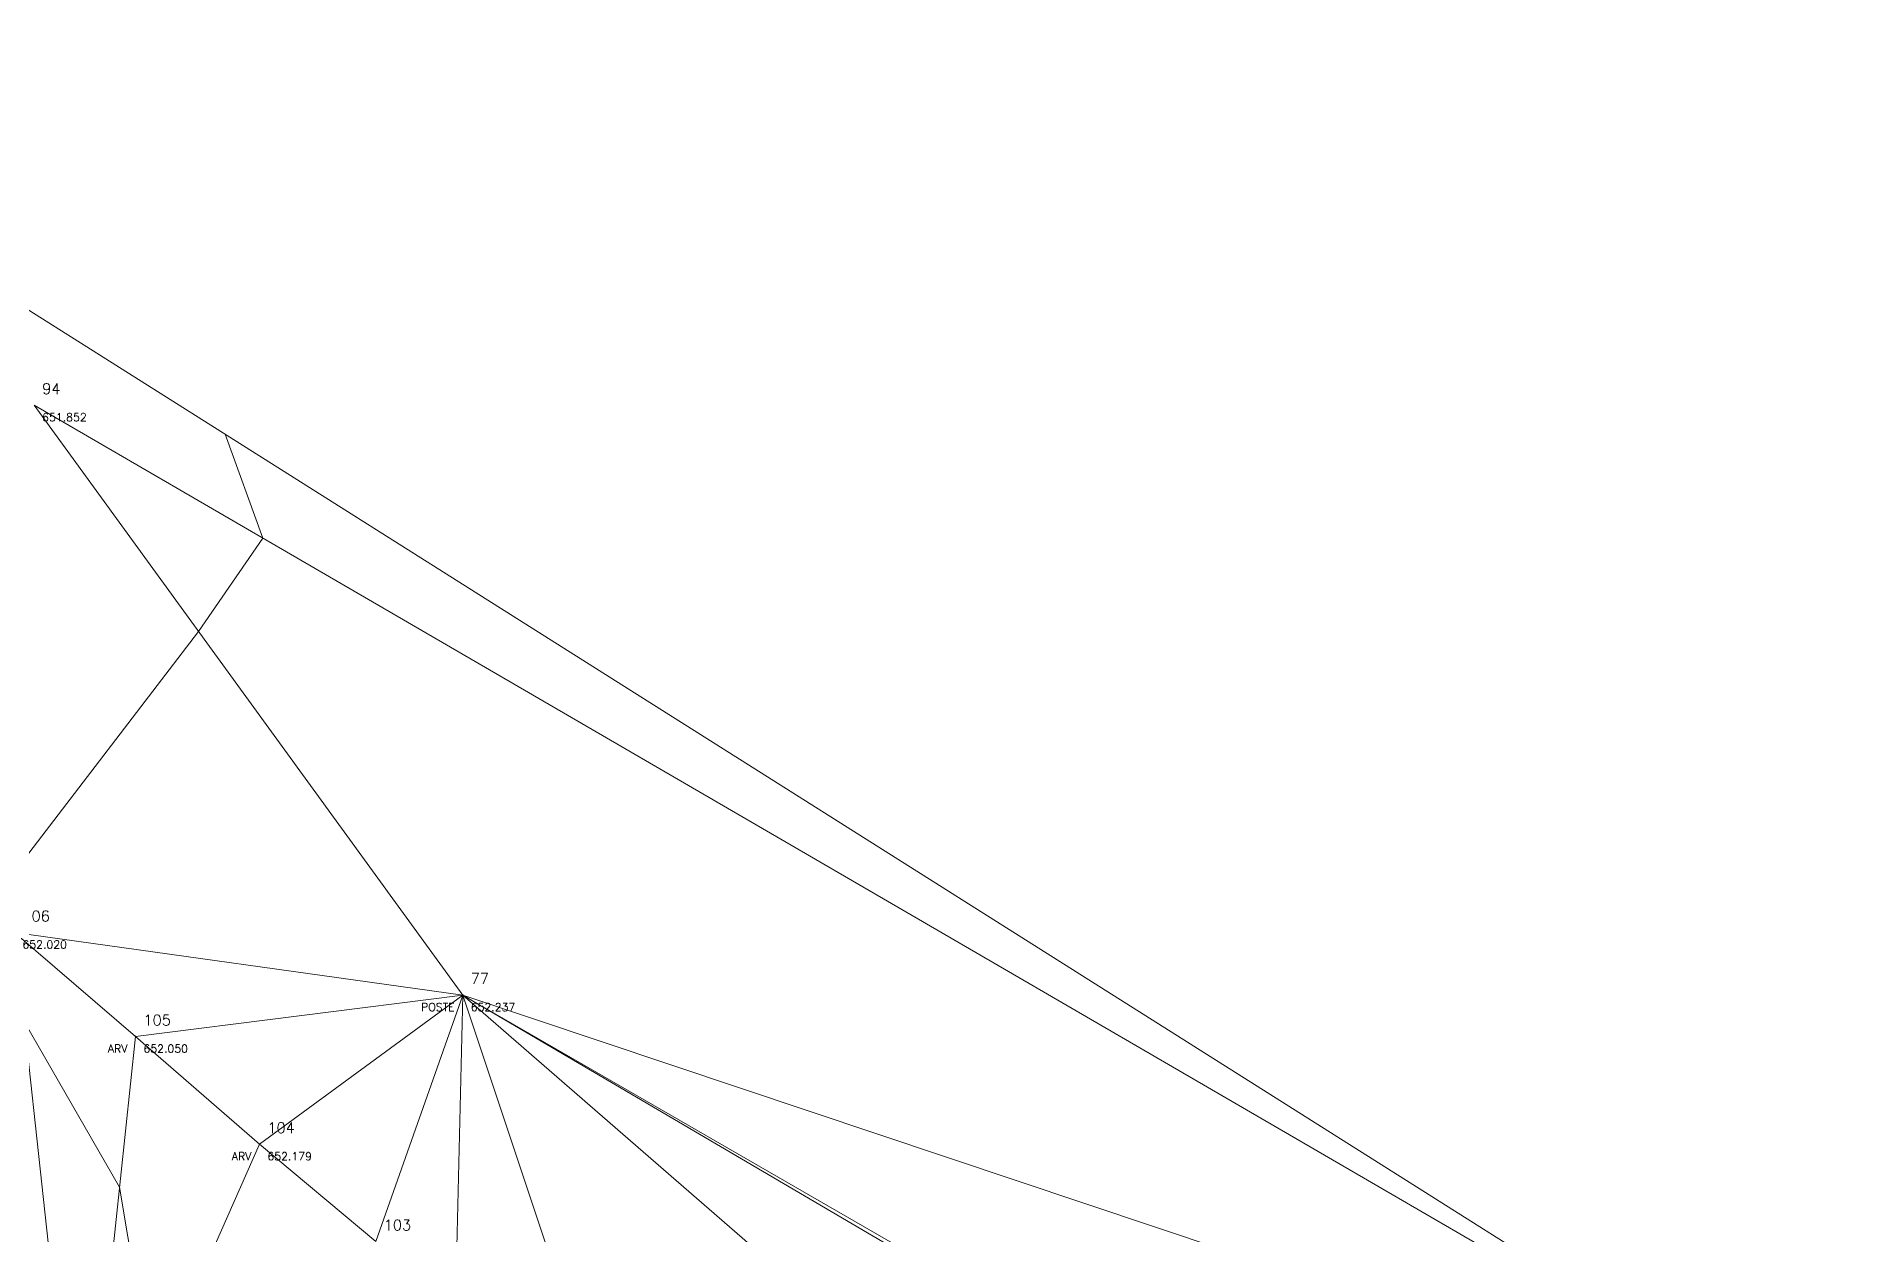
# Model space of a CAD drawing. Extents: x 721935 to 722073, y 7702612 to 7702733.
# Drawn here: x 721993 to 722060.9, y 7702687.6 to 7702732.6 of the extents above; entities that cross this region are included whole.
import ezdxf
from ezdxf.enums import TextEntityAlignment as Align

# ---------------------------------------------------------------- set-up
doc = ezdxf.new("R2010")
doc.units = 0
for name, color, linetype in [('TOPO_COTAS', 2, 'Continuous'), ('TOPO_DESCRICOES', 4, 'Continuous'), ('TOPO_FEICAO_ARV', 4, 'Continuous'), ('TOPO_FEICAO_POSTE', 4, 'Continuous'), ('TOPO_NOMES', 9, 'Continuous')]:
    doc.layers.add(name, color=color, linetype=linetype)
doc.layers.add('TOPO_CURVAS_SECUNDARIAS', color=8, linetype='Continuous', lineweight=13)
doc.layers.add('TOPO_TIN_ARESTAS', color=8, linetype='Continuous', lineweight=13)
doc.styles.get("Standard").update_dxf_attribs({"font": 'simplex.shx'})

msp = doc.modelspace()

# ---------------------------------------------------------------- linework, layer by layer
at = {"layer": 'TOPO_CURVAS_SECUNDARIAS', "elevation": 652}
for points in [[(722000.077, 7702717.644), (722001.483, 7702713.75), (721999.075, 7702710.246), (721992.261, 7702701.351)], [(721992.534, 7702695.622), (721996.111, 7702689.415), (721997.364, 7702681.968), (721998.781, 7702680.149), (721999.898, 7702678.726), (721999.821, 7702677.638), (721999.846, 7702676.132), (722001.971, 7702674.674), (722004.554, 7702666.027), (722004.153, 7702662.021), (722006.153, 7702651.318), (722014.82, 7702647.542), (722016.144, 7702645.11), (722015.485, 7702641.829), (722016.096, 7702638.858), (722022.252, 7702638.222), (722027.487, 7702638.018), (722032.193, 7702640.081), (722036.245, 7702636.081), (722037.706, 7702633.581), (722034.645, 7702624.694)]]:
    msp.add_lwpolyline(points, dxfattribs=at)
at = {"layer": 'TOPO_FEICAO_ARV'}
for p in [(721996.708, 7702695.059, 652.05), (722001.354, 7702691.022, 652.179)]:
    msp.add_point(p, dxfattribs=at)
at = {"layer": 'TOPO_FEICAO_POSTE'}
msp.add_point((722008.976, 7702696.617, 652.237), dxfattribs=at)
at = {"layer": 'TOPO_TIN_ARESTAS'}
for p, q in [((722060.865, 7702679.243, 653.024), (721976.454, 7702732.567, 651.602)), ((722060.865, 7702679.243, 653.024), (721992.911, 7702718.731, 651.852)), ((721992.911, 7702718.731, 651.852), (722008.976, 7702696.617, 652.237)), ((721994.676, 7702675.87, 651.88), (721992.171, 7702698.961, 652.02)), ((721996.708, 7702695.059, 652.05), (721992.171, 7702698.961, 652.02)), ((721992.171, 7702698.961, 652.02), (722008.976, 7702696.617, 652.237)), ((721996.708, 7702695.059, 652.05), (722008.976, 7702696.617, 652.237)), ((722008.976, 7702696.617, 652.237), (722001.354, 7702691.022, 652.179)), ((722008.976, 7702696.617, 652.237), (722005.715, 7702687.377, 652.203)), ((722008.75, 7702686.643, 652.246), (722008.976, 7702696.617, 652.237)), ((722008.976, 7702696.617, 652.237), (722060.865, 7702679.243, 653.024)), ((722008.976, 7702696.617, 652.237), (722039.318, 7702679.113, 652.605)), ((722008.976, 7702696.617, 652.237), (722038.556, 7702679.25, 652.592)), ((722008.976, 7702696.617, 652.237), (722030.882, 7702677.601, 652.627)), ((722012.575, 7702685.839, 652.217), (722008.976, 7702696.617, 652.237)), ((721996.708, 7702695.059, 652.05), (721994.676, 7702675.87, 651.88)), ((722001.354, 7702691.022, 652.179), (721996.708, 7702695.059, 652.05)), ((722001.354, 7702691.022, 652.179), (721994.676, 7702675.87, 651.88)), ((722001.354, 7702691.022, 652.179), (722005.715, 7702687.377, 652.203))]:
    msp.add_line(p, q, dxfattribs=at)

# ---------------------------------------------------------------- texts
at = {"layer": 'TOPO_COTAS'}
for s, p in [('651.852', (721993.211, 7702718.431, 651.852)), ('652.020', (721992.471, 7702698.661, 652.02)), ('652.237', (722009.276, 7702696.317, 652.237)), ('652.050', (721997.008, 7702694.759, 652.05)), ('652.179', (722001.654, 7702690.722, 652.179))]:
    msp.add_text(s, height=0.3, dxfattribs=at).set_placement(p, align=Align.TOP_LEFT)
at = {"layer": 'TOPO_DESCRICOES'}
for s, p in [('POSTE', (722008.676, 7702696.317, 652.237)), ('ARV', (721996.408, 7702694.759, 652.05)), ('ARV', (722001.054, 7702690.722, 652.179))]:
    msp.add_text(s, height=0.3, dxfattribs=at).set_placement(p, align=Align.TOP_RIGHT)
at = {"layer": 'TOPO_NOMES'}
for s, p in [('94', (721993.211, 7702719.031, 651.852)), ('106', (721992.471, 7702699.261, 652.02)), ('77', (722009.276, 7702696.917, 652.237)), ('105', (721997.008, 7702695.359, 652.05)), ('104', (722001.654, 7702691.322, 652.179)), ('103', (722006.015, 7702687.677, 652.203))]:
    msp.add_text(s, height=0.4, dxfattribs=at).set_placement(p, align=Align.BOTTOM_LEFT)

doc.saveas('drawing.dxf')
